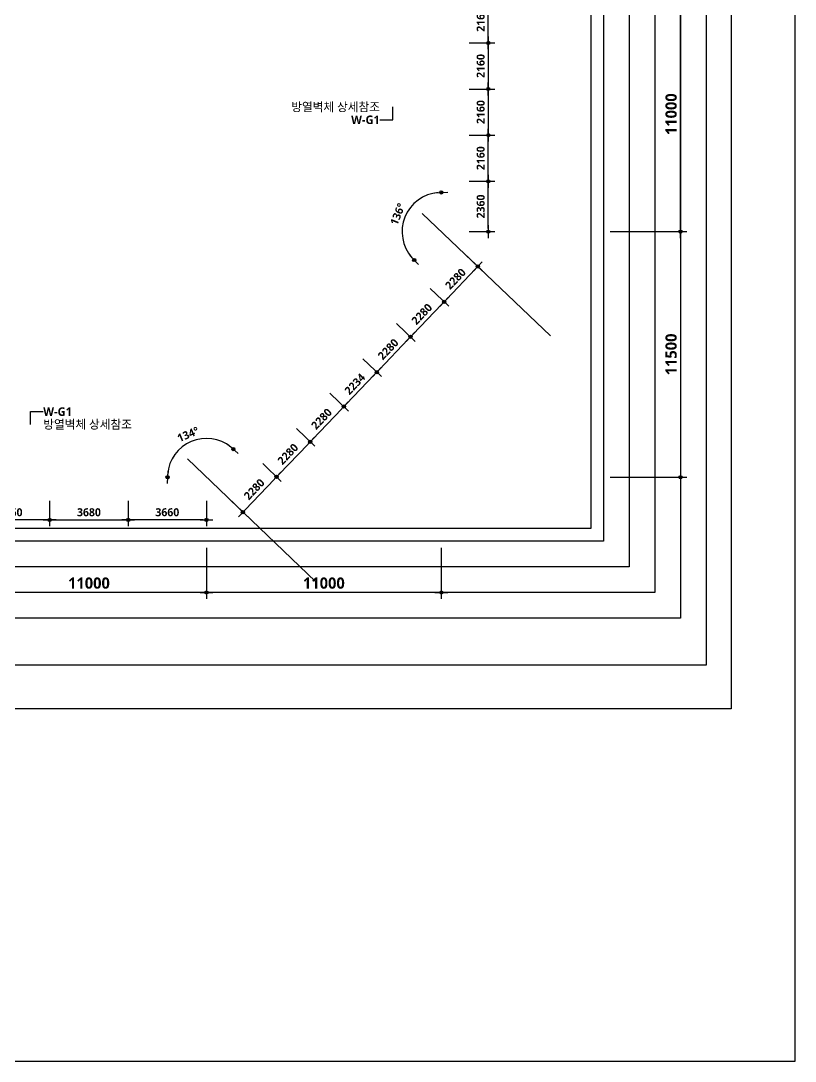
# Model space of a CAD drawing. Header units: millimetres. Extents: x -63924 to 190228206, y 0 to 456875599.
# Drawn here: x 141939 to 178200, y 0 to 48725 of the extents above; entities that cross this region are included whole.
import ezdxf
from ezdxf.enums import TextEntityAlignment as Align

# ---------------------------------------------------------------- set-up
doc = ezdxf.new("R2010")
doc.units = ezdxf.units.MM
doc.header["$LTSCALE"] = 150
doc.header["$MEASUREMENT"] = 0
doc.header["$PDSIZE"] = -10
doc.linetypes.add('CEN', pattern=[62, 60, -1, 0, -1])
doc.layers.get('0').update_dxf_attribs({"linetype": 'CONTINUOUS'})
doc.layers.get('Defpoints').update_dxf_attribs({"color": 153, "linetype": 'CONTINUOUS'})
for name, color, linetype in [('A-ANNO-DIM', 4, 'CONTINUOUS'), ('A-ANNO-LEAD', 4, 'CONTINUOUS'), ('A-ANNO-TEXT1', 7, 'CONTINUOUS'), ('A-CEN', 1, 'CEN'), ('A-ST-AXIS-DIM', 7, 'CONTINUOUS')]:
    doc.layers.add(name, color=color, linetype=linetype)
for name, color, linetype, plot in [('Defpoint', 161, 'CONTINUOUS', False), ('G(그리드1)', 185, 'CONTINUOUS', False), ('G(그리드2)', 235, 'CONTINUOUS', False)]:
    doc.layers.add(name, color=color, linetype=linetype, plot=plot)
doc.styles.add('2020음성 1차', font='')
doc.styles.add('SH_대대리576', font='')
doc.styles.get('2020음성 1차').set_extended_font_data('NanumGothic', bold=True)
doc.styles.get('SH_대대리576').set_extended_font_data('NanumGothic', bold=True)
doc.dimstyles.new('SHP 300', dxfattribs={"dimscale": 150, "dimtxt": 3.5, "dimasz": 1, "dimexe": 2, "dimexo": 2, "dimgap": 1, "dimtad": 1, "dimdec": 0, "dimzin": 0, "dimdsep": 46, "dimtxsty": 'SH_대대리576', "dimblk": 'DIMDOT', "dimcen": 0.09, "dimclrt": 3, "dimadec": 0, "dimazin": 1, "dimtfac": 1, "dimtdec": 0, "dimtix": 1, "dimtmove": 2, "dimatfit": 0, "dimldrblk": 'DIMDOT', "dimfxl": 1, "dimtolj": 1, "dimtzin": 0, "dimarcsym": 0})
doc.dimstyles.new('SHP300내부', dxfattribs={"dimscale": 150, "dimtxt": 2.5, "dimasz": 1, "dimexe": 2, "dimexo": 2, "dimgap": 1, "dimtad": 1, "dimdec": 0, "dimzin": 0, "dimdsep": 46, "dimtxsty": 'SH_대대리576', "dimblk": 'DIMDOT', "dimcen": 0.09, "dimclrd": 256, "dimclre": 256, "dimclrt": 3, "dimadec": 0, "dimazin": 1, "dimtfac": 1, "dimtdec": 0, "dimtix": 1, "dimtmove": 2, "dimatfit": 0, "dimldrblk": 'DIMDOT', "dimfxl": 1, "dimtolj": 1, "dimtzin": 0, "dimlwd": -1, "dimlwe": -1, "dimarcsym": 0})

# ---------------------------------------------------------------- blocks, each defined once
blk = doc.blocks.new('DIMDOT')
at = {"color": 0}
blk.add_line((-2, 0), (2, 0), dxfattribs=at)
for radius in [0.5, 0.25]:
    blk.add_circle((0, 0), radius, dxfattribs=at)
blk = doc.blocks.new('*D284')
at = {"layer": 'A-ANNO-DIM', "transparency": 16777216}
for p, q in [((146970, 26250), (146970, 25050)), ((150630, 26250), (150630, 25050)), ((150480, 25350), (147120, 25350))]:
    blk.add_line(p, q, dxfattribs=at)
at = {"layer": 'Defpoints', "color": 0, "transparency": 16777216}
for p in [(146970, 26550), (150630, 26550), (146970, 25350)]:
    blk.add_point(p, dxfattribs=at)
at = {"layer": 'A-ANNO-DIM', "linetype": 'ByBlock', "transparency": 16777216, "xscale": 150, "yscale": 150, "zscale": 150, "rotation": 180}
blk.add_blockref('DIMDOT', (146970, 25350), dxfattribs=at)
at = {"layer": 'A-ANNO-DIM', "linetype": 'ByBlock', "transparency": 16777216, "xscale": 150, "yscale": 150, "zscale": 150}
blk.add_blockref('DIMDOT', (150630, 25350), dxfattribs=at)
at = {"layer": 'A-ANNO-DIM', "color": 3, "transparency": 16777216, "insert": (148800, 25707), "char_height": 375, "attachment_point": 5, "style": 'SH_대대리576'}
blk.add_mtext('\\A1;3660', dxfattribs=at)
blk = doc.blocks.new('*D285')
at = {"layer": 'A-ANNO-DIM', "transparency": 16777216}
for p, q in [((143290, 26250), (143290, 25050)), ((146970, 26250), (146970, 25050)), ((143440, 25350), (146820, 25350))]:
    blk.add_line(p, q, dxfattribs=at)
at = {"layer": 'Defpoints', "color": 0, "transparency": 16777216}
for p in [(143290, 26550), (146970, 26550), (146970, 25350)]:
    blk.add_point(p, dxfattribs=at)
at = {"layer": 'A-ANNO-DIM', "linetype": 'ByBlock', "transparency": 16777216, "xscale": 150, "yscale": 150, "zscale": 150, "rotation": 180}
blk.add_blockref('DIMDOT', (143290, 25350), dxfattribs=at)
at = {"layer": 'A-ANNO-DIM', "linetype": 'ByBlock', "transparency": 16777216, "xscale": 150, "yscale": 150, "zscale": 150}
blk.add_blockref('DIMDOT', (146970, 25350), dxfattribs=at)
at = {"layer": 'A-ANNO-DIM', "color": 3, "transparency": 16777216, "insert": (145130, 25707), "char_height": 375, "attachment_point": 5, "style": 'SH_대대리576'}
blk.add_mtext('\\A1;3680', dxfattribs=at)
blk = doc.blocks.new('*D286')
at = {"layer": 'A-ANNO-DIM', "transparency": 16777216}
for p, q in [((139630, 26250), (139630, 25050)), ((143290, 26250), (143290, 25050)), ((143140, 25350), (139780, 25350))]:
    blk.add_line(p, q, dxfattribs=at)
at = {"layer": 'Defpoints', "color": 0, "transparency": 16777216}
for p in [(139630, 26550), (143290, 26550), (139630, 25350)]:
    blk.add_point(p, dxfattribs=at)
at = {"layer": 'A-ANNO-DIM', "linetype": 'ByBlock', "transparency": 16777216, "xscale": 150, "yscale": 150, "zscale": 150, "rotation": 180}
blk.add_blockref('DIMDOT', (139630, 25350), dxfattribs=at)
at = {"layer": 'A-ANNO-DIM', "linetype": 'ByBlock', "transparency": 16777216, "xscale": 150, "yscale": 150, "zscale": 150}
blk.add_blockref('DIMDOT', (143290, 25350), dxfattribs=at)
at = {"layer": 'A-ANNO-DIM', "color": 3, "transparency": 16777216, "insert": (141460, 25707), "char_height": 375, "attachment_point": 5, "style": 'SH_대대리576'}
blk.add_mtext('\\A1;3660', dxfattribs=at)
blk = doc.blocks.new('*D287')
at = {"layer": 'A-ANNO-DIM', "transparency": 16777216}
for p, q in [((162930, 41210), (164130, 41210)), ((163830, 39000), (163830, 41060)), ((162930, 38850), (164130, 38850))]:
    blk.add_line(p, q, dxfattribs=at)
at = {"layer": 'Defpoints', "color": 0, "transparency": 16777216}
for p in [(162630, 41210), (163830, 41210), (162630, 38850)]:
    blk.add_point(p, dxfattribs=at)
at = {"layer": 'A-ANNO-DIM', "linetype": 'ByBlock', "transparency": 16777216, "xscale": 150, "yscale": 150, "zscale": 150}
for p, rotation in [((163830, 41210), 90), ((163830, 38850), 270)]:
    blk.add_blockref('DIMDOT', p, dxfattribs=dict(at, rotation=rotation))
at = {"layer": 'A-ANNO-DIM', "color": 3, "transparency": 16777216, "insert": (163473, 40030), "char_height": 375, "attachment_point": 5, "rotation": 90, "style": 'SH_대대리576'}
blk.add_mtext('\\A1;2360', dxfattribs=at)
blk = doc.blocks.new('*D288')
at = {"layer": 'A-ANNO-DIM', "transparency": 16777216}
for p, q in [((162930, 45530), (164130, 45530)), ((163830, 45380), (163830, 43520)), ((162930, 43370), (164130, 43370))]:
    blk.add_line(p, q, dxfattribs=at)
at = {"layer": 'Defpoints', "color": 0, "transparency": 16777216}
for p in [(162630, 45530), (162630, 43370), (163830, 43370)]:
    blk.add_point(p, dxfattribs=at)
at = {"layer": 'A-ANNO-DIM', "linetype": 'ByBlock', "transparency": 16777216, "xscale": 150, "yscale": 150, "zscale": 150}
for p, rotation in [((163830, 45530), 90), ((163830, 43370), 270)]:
    blk.add_blockref('DIMDOT', p, dxfattribs=dict(at, rotation=rotation))
at = {"layer": 'A-ANNO-DIM', "color": 3, "transparency": 16777216, "insert": (163473, 44450), "char_height": 375, "attachment_point": 5, "rotation": 90, "style": 'SH_대대리576'}
blk.add_mtext('\\A1;2160', dxfattribs=at)
blk = doc.blocks.new('*D289')
at = {"layer": 'A-ANNO-DIM', "transparency": 16777216}
for p, q in [((162930, 49850), (164130, 49850)), ((163830, 47840), (163830, 49700)), ((162930, 47690), (164130, 47690))]:
    blk.add_line(p, q, dxfattribs=at)
at = {"layer": 'Defpoints', "color": 0, "transparency": 16777216}
for p in [(162630, 49850), (163830, 49850), (162630, 47690)]:
    blk.add_point(p, dxfattribs=at)
at = {"layer": 'A-ANNO-DIM', "linetype": 'ByBlock', "transparency": 16777216, "xscale": 150, "yscale": 150, "zscale": 150}
for p, rotation in [((163830, 49850), 90), ((163830, 47690), 270)]:
    blk.add_blockref('DIMDOT', p, dxfattribs=dict(at, rotation=rotation))
at = {"layer": 'A-ANNO-DIM', "color": 3, "transparency": 16777216, "insert": (163473, 48770), "char_height": 375, "attachment_point": 5, "rotation": 90, "style": 'SH_대대리576'}
blk.add_mtext('\\A1;2160', dxfattribs=at)
blk = doc.blocks.new('*D344')
at = {"layer": 'A-ST-AXIS-DIM', "color": 0, "lineweight": -2, "transparency": 16777216}
for p, q in [((139630, 24050), (139630, 21650)), ((150630, 24050), (150630, 21650)), ((150480, 21950), (139780, 21950))]:
    blk.add_line(p, q, dxfattribs=at)
at = {"layer": 'Defpoints', "color": 0, "transparency": 16777216}
for p in [(139630, 24350), (150630, 24350), (139630, 21950)]:
    blk.add_point(p, dxfattribs=at)
at = {"layer": 'A-ST-AXIS-DIM', "color": 0, "linetype": 'ByBlock', "lineweight": -2, "transparency": 16777216, "xscale": 150, "yscale": 150, "zscale": 150, "rotation": 180}
blk.add_blockref('DIMDOT', (139630, 21950), dxfattribs=at)
at = {"layer": 'A-ST-AXIS-DIM', "color": 0, "linetype": 'ByBlock', "lineweight": -2, "transparency": 16777216, "xscale": 150, "yscale": 150, "zscale": 150}
blk.add_blockref('DIMDOT', (150630, 21950), dxfattribs=at)
at = {"layer": 'A-ST-AXIS-DIM', "color": 3, "transparency": 16777216, "insert": (145130, 22388), "char_height": 525, "attachment_point": 5, "style": 'SH_대대리576'}
blk.add_mtext('\\A1;11000', dxfattribs=at)
blk = doc.blocks.new('*D345')
at = {"layer": 'A-ST-AXIS-DIM', "color": 0, "lineweight": -2, "transparency": 16777216}
for p, q in [((150630, 24050), (150630, 21650)), ((161630, 24050), (161630, 21650)), ((161480, 21950), (150780, 21950))]:
    blk.add_line(p, q, dxfattribs=at)
at = {"layer": 'Defpoints', "color": 0, "transparency": 16777216}
for p in [(150630, 24350), (161630, 24350), (150630, 21950)]:
    blk.add_point(p, dxfattribs=at)
at = {"layer": 'A-ST-AXIS-DIM', "color": 0, "linetype": 'ByBlock', "lineweight": -2, "transparency": 16777216, "xscale": 150, "yscale": 150, "zscale": 150, "rotation": 180}
blk.add_blockref('DIMDOT', (150630, 21950), dxfattribs=at)
at = {"layer": 'A-ST-AXIS-DIM', "color": 0, "linetype": 'ByBlock', "lineweight": -2, "transparency": 16777216, "xscale": 150, "yscale": 150, "zscale": 150}
blk.add_blockref('DIMDOT', (161630, 21950), dxfattribs=at)
at = {"layer": 'A-ST-AXIS-DIM', "color": 3, "transparency": 16777216, "insert": (156130, 22388), "char_height": 525, "attachment_point": 5, "style": 'SH_대대리576'}
blk.add_mtext('\\A1;11000', dxfattribs=at)
blk = doc.blocks.new('*D346')
at = {"layer": 'A-ANNO-DIM', "transparency": 16777216}
blk.add_arc((150630, 27350), 1820, 50.9975, 175.2755, dxfattribs=at)
at = {"layer": 'Defpoints', "color": 0, "transparency": 16777216}
for p in [(168630, 46168), (150603, 29169), (26630, 27350), (168630, 27350), (144057, 20479)]:
    blk.add_point(p, dxfattribs=at)
at = {"layer": 'A-ANNO-DIM', "linetype": 'ByBlock', "transparency": 16777216, "xscale": 150, "yscale": 150, "zscale": 150}
for p, rotation in [((151888, 28665), 318.6352696960233), ((148810, 27350), 267.6377603239947)]:
    blk.add_blockref('DIMDOT', p, dxfattribs=dict(at, rotation=rotation))
at = {"layer": 'A-ANNO-DIM', "color": 3, "transparency": 16777216, "insert": (149772, 29358), "char_height": 375, "attachment_point": 5, "rotation": 23.1365, "style": 'SH_대대리576'}
blk.add_mtext('\\A1;134%%d', dxfattribs=at)
blk = doc.blocks.new('*D347')
at = {"layer": 'A-ANNO-DIM', "transparency": 16777216}
blk.add_arc((161630, 38850), 1837, 94.6792, 221.5938, dxfattribs=at)
at = {"layer": 'Defpoints', "color": 0, "transparency": 16777216}
for p in [(161630, 83950), (168630, 46168), (160321, 40139), (144057, 20479), (161630, 20479)]:
    blk.add_point(p, dxfattribs=at)
at = {"layer": 'A-ANNO-DIM', "linetype": 'ByBlock', "transparency": 16777216, "xscale": 150, "yscale": 150, "zscale": 150}
for p, rotation in [((161630, 40687), 2.33959535530861), ((160360, 37522), 313.9334346647093)]:
    blk.add_blockref('DIMDOT', p, dxfattribs=dict(at, rotation=rotation))
at = {"layer": 'A-ANNO-DIM', "color": 3, "transparency": 16777216, "insert": (159587, 39670), "char_height": 375, "attachment_point": 5, "rotation": 68.1365, "style": 'SH_대대리576'}
blk.add_mtext('\\A1;136%%d', dxfattribs=at)
blk = doc.blocks.new('*D447')
at = {"layer": 'A-ST-AXIS-DIM', "color": 0, "lineweight": -2, "transparency": 16777216}
for p, q in [((169530, 38850), (173130, 38850)), ((172830, 38700), (172830, 27500)), ((169530, 27350), (173130, 27350))]:
    blk.add_line(p, q, dxfattribs=at)
at = {"layer": 'Defpoints', "color": 0, "transparency": 16777216}
for p in [(169230, 38850), (169230, 27350), (172830, 27350)]:
    blk.add_point(p, dxfattribs=at)
at = {"layer": 'A-ST-AXIS-DIM', "color": 0, "linetype": 'ByBlock', "lineweight": -2, "transparency": 16777216, "xscale": 150, "yscale": 150, "zscale": 150}
for p, rotation in [((172830, 38850), 90), ((172830, 27350), 270)]:
    blk.add_blockref('DIMDOT', p, dxfattribs=dict(at, rotation=rotation))
at = {"layer": 'A-ST-AXIS-DIM', "color": 3, "transparency": 16777216, "insert": (172391, 33100), "char_height": 525, "attachment_point": 5, "rotation": 90, "style": 'SH_대대리576'}
blk.add_mtext('\\A1;11500', dxfattribs=at)
blk = doc.blocks.new('*D448')
at = {"layer": 'A-ST-AXIS-DIM', "color": 0, "lineweight": -2, "transparency": 16777216}
for p, q in [((169530, 49850), (173130, 49850)), ((172830, 39000), (172830, 49700)), ((169530, 38850), (173130, 38850))]:
    blk.add_line(p, q, dxfattribs=at)
at = {"layer": 'Defpoints', "color": 0, "transparency": 16777216}
for p in [(169230, 49850), (172830, 49850), (169230, 38850)]:
    blk.add_point(p, dxfattribs=at)
at = {"layer": 'A-ST-AXIS-DIM', "color": 0, "linetype": 'ByBlock', "lineweight": -2, "transparency": 16777216, "xscale": 150, "yscale": 150, "zscale": 150}
for p, rotation in [((172830, 49850), 90), ((172830, 38850), 270)]:
    blk.add_blockref('DIMDOT', p, dxfattribs=dict(at, rotation=rotation))
at = {"layer": 'A-ST-AXIS-DIM', "color": 3, "transparency": 16777216, "insert": (172392, 44350), "char_height": 525, "attachment_point": 5, "rotation": 90, "style": 'SH_대대리576'}
blk.add_mtext('\\A1;11000', dxfattribs=at)
blk = doc.blocks.new('*D1728')
at = {"layer": 'A-ANNO-DIM', "transparency": 16777216}
for p, q in [((162930, 43370), (164130, 43370)), ((163830, 41360), (163830, 43220)), ((162930, 41210), (164130, 41210))]:
    blk.add_line(p, q, dxfattribs=at)
at = {"layer": 'Defpoints', "color": 0, "transparency": 16777216}
for p in [(162630, 43370), (163830, 43370), (162630, 41210)]:
    blk.add_point(p, dxfattribs=at)
at = {"layer": 'A-ANNO-DIM', "linetype": 'ByBlock', "transparency": 16777216, "xscale": 150, "yscale": 150, "zscale": 150}
for p, rotation in [((163830, 43370), 90), ((163830, 41210), 270)]:
    blk.add_blockref('DIMDOT', p, dxfattribs=dict(at, rotation=rotation))
at = {"layer": 'A-ANNO-DIM', "color": 3, "transparency": 16777216, "insert": (163473, 42290), "char_height": 375, "attachment_point": 5, "rotation": 90, "style": 'SH_대대리576'}
blk.add_mtext('\\A1;2160', dxfattribs=at)
blk = doc.blocks.new('*D1729')
at = {"layer": 'A-ANNO-DIM', "transparency": 16777216}
for p, q in [((162930, 47690), (164130, 47690)), ((163830, 47540), (163830, 45680)), ((162930, 45530), (164130, 45530))]:
    blk.add_line(p, q, dxfattribs=at)
at = {"layer": 'Defpoints', "color": 0, "transparency": 16777216}
for p in [(162630, 47690), (162630, 45530), (163830, 45530)]:
    blk.add_point(p, dxfattribs=at)
at = {"layer": 'A-ANNO-DIM', "linetype": 'ByBlock', "transparency": 16777216, "xscale": 150, "yscale": 150, "zscale": 150}
for p, rotation in [((163830, 47690), 90), ((163830, 45530), 270)]:
    blk.add_blockref('DIMDOT', p, dxfattribs=dict(at, rotation=rotation))
at = {"layer": 'A-ANNO-DIM', "color": 3, "transparency": 16777216, "insert": (163473, 46610), "char_height": 375, "attachment_point": 5, "rotation": 90, "style": 'SH_대대리576'}
blk.add_mtext('\\A1;2160', dxfattribs=at)
blk = doc.blocks.new('*D1730')
at = {"layer": 'A-ANNO-DIM', "transparency": 16777216}
for p, q in [((154841, 29632), (155708, 28803)), ((155388, 28902), (154019, 27471)), ((153265, 27985), (154132, 27155))]:
    blk.add_line(p, q, dxfattribs=at)
at = {"layer": 'Defpoints', "color": 0, "transparency": 16777216}
for p in [(154624, 29840), (153048, 28192), (153915, 27363)]:
    blk.add_point(p, dxfattribs=at)
at = {"layer": 'A-ANNO-DIM', "linetype": 'ByBlock', "transparency": 16777216, "xscale": 150, "yscale": 150, "zscale": 150}
for p, rotation in [((155491, 29010), 46.27303002001781), ((153915, 27363), 226.2730300200178)]:
    blk.add_blockref('DIMDOT', p, dxfattribs=dict(at, rotation=rotation))
at = {"layer": 'A-ANNO-DIM', "color": 3, "transparency": 16777216, "insert": (154445, 28433), "char_height": 375, "attachment_point": 5, "rotation": 46.273, "style": 'SH_대대리576'}
blk.add_mtext('\\A1;2280', dxfattribs=at)
blk = doc.blocks.new('*D1731')
at = {"layer": 'A-ANNO-DIM', "transparency": 16777216}
for p, q in [((156417, 31280), (157284, 30450)), ((156964, 30549), (155595, 29119)), ((154841, 29632), (155708, 28803))]:
    blk.add_line(p, q, dxfattribs=at)
at = {"layer": 'Defpoints', "color": 0, "transparency": 16777216}
for p in [(156200, 31487), (154624, 29840), (155491, 29010)]:
    blk.add_point(p, dxfattribs=at)
at = {"layer": 'A-ANNO-DIM', "linetype": 'ByBlock', "transparency": 16777216, "xscale": 150, "yscale": 150, "zscale": 150}
for p, rotation in [((157067, 30658), 46.27303002001785), ((155491, 29010), 226.2730300200178)]:
    blk.add_blockref('DIMDOT', p, dxfattribs=dict(at, rotation=rotation))
at = {"layer": 'A-ANNO-DIM', "color": 3, "transparency": 16777216, "insert": (156021, 30081), "char_height": 375, "attachment_point": 5, "rotation": 46.273, "style": 'SH_대대리576'}
blk.add_mtext('\\A1;2280', dxfattribs=at)
blk = doc.blocks.new('*D1732')
at = {"layer": 'A-ANNO-DIM', "transparency": 16777216}
for p, q in [((162689, 37837), (163556, 37008)), ((163236, 37106), (161867, 35676)), ((161113, 36189), (161980, 35360))]:
    blk.add_line(p, q, dxfattribs=at)
at = {"layer": 'Defpoints', "color": 0, "transparency": 16777216}
for p in [(162472, 38044), (160896, 36397), (161763, 35567)]:
    blk.add_point(p, dxfattribs=at)
at = {"layer": 'A-ANNO-DIM', "linetype": 'ByBlock', "transparency": 16777216, "xscale": 150, "yscale": 150, "zscale": 150}
for p, rotation in [((163339, 37215), 46.27303002001791), ((161763, 35567), 226.2730300200179)]:
    blk.add_blockref('DIMDOT', p, dxfattribs=dict(at, rotation=rotation))
at = {"layer": 'A-ANNO-DIM', "color": 3, "transparency": 16777216, "insert": (162294, 36638), "char_height": 375, "attachment_point": 5, "rotation": 46.273, "style": 'SH_대대리576'}
blk.add_mtext('\\A1;2280', dxfattribs=at)
blk = doc.blocks.new('*D1733')
at = {"layer": 'A-ANNO-DIM', "transparency": 16777216}
for p, q in [((153265, 27985), (154132, 27155)), ((153812, 27254), (152443, 25823)), ((151689, 26337), (152556, 25508))]:
    blk.add_line(p, q, dxfattribs=at)
at = {"layer": 'Defpoints', "color": 0, "transparency": 16777216}
for p in [(153048, 28192), (151472, 26544), (152339, 25715)]:
    blk.add_point(p, dxfattribs=at)
at = {"layer": 'A-ANNO-DIM', "linetype": 'ByBlock', "transparency": 16777216, "xscale": 150, "yscale": 150, "zscale": 150}
for p, rotation in [((153915, 27363), 46.27303002001785), ((152339, 25715), 226.2730300200178)]:
    blk.add_blockref('DIMDOT', p, dxfattribs=dict(at, rotation=rotation))
at = {"layer": 'A-ANNO-DIM', "color": 3, "transparency": 16777216, "insert": (152869, 26785), "char_height": 375, "attachment_point": 5, "rotation": 46.273, "style": 'SH_대대리576'}
blk.add_mtext('\\A1;2280', dxfattribs=at)
blk = doc.blocks.new('*D1734')
at = {"layer": 'A-ANNO-DIM', "transparency": 16777216}
for p, q in [((157961, 32894), (158828, 32065)), ((158508, 32164), (157171, 30766)), ((156417, 31280), (157284, 30450))]:
    blk.add_line(p, q, dxfattribs=at)
at = {"layer": 'Defpoints', "color": 0, "transparency": 16777216}
for p in [(157744, 33101), (156200, 31487), (157067, 30658)]:
    blk.add_point(p, dxfattribs=at)
at = {"layer": 'A-ANNO-DIM', "linetype": 'ByBlock', "transparency": 16777216, "xscale": 150, "yscale": 150, "zscale": 150}
for p, rotation in [((158611, 32272), 46.27303002001804), ((157067, 30658), 226.273030020018)]:
    blk.add_blockref('DIMDOT', p, dxfattribs=dict(at, rotation=rotation))
at = {"layer": 'A-ANNO-DIM', "color": 3, "transparency": 16777216, "insert": (157582, 31712), "char_height": 375, "attachment_point": 5, "rotation": 46.273, "style": 'SH_대대리576'}
blk.add_mtext('\\A1;2234', dxfattribs=at)
blk = doc.blocks.new('*D1735')
at = {"layer": 'A-ANNO-DIM', "transparency": 16777216}
for p, q in [((161113, 36189), (161980, 35360)), ((161660, 35459), (160291, 34028)), ((159537, 34542), (160404, 33712))]:
    blk.add_line(p, q, dxfattribs=at)
at = {"layer": 'Defpoints', "color": 0, "transparency": 16777216}
for p in [(160896, 36397), (159320, 34749), (160187, 33920)]:
    blk.add_point(p, dxfattribs=at)
at = {"layer": 'A-ANNO-DIM', "linetype": 'ByBlock', "transparency": 16777216, "xscale": 150, "yscale": 150, "zscale": 150}
for p, rotation in [((161763, 35567), 46.27303002001791), ((160187, 33920), 226.2730300200179)]:
    blk.add_blockref('DIMDOT', p, dxfattribs=dict(at, rotation=rotation))
at = {"layer": 'A-ANNO-DIM', "color": 3, "transparency": 16777216, "insert": (160718, 34990), "char_height": 375, "attachment_point": 5, "rotation": 46.273, "style": 'SH_대대리576'}
blk.add_mtext('\\A1;2280', dxfattribs=at)
blk = doc.blocks.new('*D1736')
at = {"layer": 'A-ANNO-DIM', "transparency": 16777216}
for p, q in [((159537, 34542), (160404, 33712)), ((160084, 33811), (158715, 32380)), ((157961, 32894), (158828, 32065))]:
    blk.add_line(p, q, dxfattribs=at)
at = {"layer": 'Defpoints', "color": 0, "transparency": 16777216}
for p in [(159320, 34749), (157744, 33101), (158611, 32272)]:
    blk.add_point(p, dxfattribs=at)
at = {"layer": 'A-ANNO-DIM', "linetype": 'ByBlock', "transparency": 16777216, "xscale": 150, "yscale": 150, "zscale": 150}
for p, rotation in [((160187, 33920), 46.27303002001791), ((158611, 32272), 226.2730300200179)]:
    blk.add_blockref('DIMDOT', p, dxfattribs=dict(at, rotation=rotation))
at = {"layer": 'A-ANNO-DIM', "color": 3, "transparency": 16777216, "insert": (159142, 33343), "char_height": 375, "attachment_point": 5, "rotation": 46.273, "style": 'SH_대대리576'}
blk.add_mtext('\\A1;2280', dxfattribs=at)

msp = doc.modelspace()

# ---------------------------------------------------------------- linework, layer by layer
at = {"layer": 'A-ANNO-LEAD'}
for points in [[(160554.7, 44690, 0, 83.3, 0), (160304.7, 44690, 0, 0, 0), (158754.7, 44690, 0, 0, 0)], [(142390, 28612.2, 0, 83.3, 0), (142390, 28862.2, 0, 0, 0), (142390, 29821.3, 0, 0, 0), (142990, 29821.3, 0, 0, 0)]]:
    msp.add_lwpolyline(points, format="xyseb", dxfattribs=at)
for points in [[(158754.7, 44090), (159354.7, 44090), (159354.7, 44690)], [(142390, 29821.3), (142390, 30421.3), (142990, 30421.3)]]:
    msp.add_lwpolyline(points, dxfattribs=at)
at = {"layer": 'A-CEN'}
for p, q in [((160737.9, 39703.3), (166735.9, 33966.1)), ((149737.9, 28203.3), (155735.9, 22466.1))]:
    msp.add_line(p, q, dxfattribs=at)
at = {"layer": 'Defpoint'}
for points in [[(89100, 0), (178200, 0), (178200, 126000), (89100, 126000)], [(92100, 123000), (175200, 123000), (175200, 16500), (92100, 16500)]]:
    msp.add_lwpolyline(points, close=True, dxfattribs=at)
at = {"layer": 'G(그리드1)'}
for points in [[(174030, 18550), (95830, 18550), (95830, 119950), (174030, 119950)], [(172830, 20750), (97030, 20750), (97030, 118750), (172830, 118750)], [(171630, 21950), (98230, 21950), (98230, 117550), (171630, 117550)], [(170430, 23150), (99430, 23150), (99430, 116350), (170430, 116350)], [(169230, 24350), (100630, 24350), (100630, 115150), (169230, 115150)]]:
    msp.add_lwpolyline(points, close=True, dxfattribs=at)
at = {"layer": 'G(그리드2)'}
msp.add_lwpolyline([(168630, 24950), (101230, 24950), (101230, 114550), (168630, 114550)], close=True, dxfattribs=at)

# ---------------------------------------------------------------- texts
at = {"layer": 'A-ANNO-TEXT1', "style": '2020음성 1차'}
for s, p in [('방열벽체 상세참조', (158754.7, 44690)), ('W-G1', (158754.7, 44090))]:
    msp.add_text(s, height=400, dxfattribs=at).set_placement(p, align=Align.MIDDLE_RIGHT)
for s, p in [('W-G1', (142990, 30421.3)), ('방열벽체 상세참조', (142990, 29821.3))]:
    msp.add_text(s, height=400, dxfattribs=at).set_placement(p, align=Align.MIDDLE_LEFT)

# ---------------------------------------------------------------- dimensions: what is measured, and where the dimension line sits
at = {"layer": 'A-ANNO-DIM'}
for base, line1, line2, picture, middle in [((160321.3, 40139.5), ((161630, 20478.6), (161630, 83950)), ((144057.3, 20478.6, 103000), (168630, 46168.2)), '*D347', (159587.5, 39669.6)), ((150603, 29169.4), ((144057.3, 20478.6), (168630, 46168.2)), ((26630, 27350, 103000), (168630, 27350)), '*D346', (149772.2, 29357.6))]:
    dim = msp.add_angular_dim_2l(base=base, line1=line1, line2=line2, dimstyle='SHP300내부', override={"dimtxsty": 'SH_대대리576', "dimldrblk": 'DIMDOT'}, dxfattribs=at)
    dim.commit()
    dim.dimension.update_dxf_attribs({"geometry": picture, "text_midpoint": middle})
for base, p1, p2, angle, picture, middle in [((163830, 49850), (162630, 47690), (162630, 49850), 90, '*D289', (163473.1, 48770)), ((163830, 45530), (162630, 47690), (162630, 45530), 270, '*D1729', (163473.1, 46610)), ((163830, 43370), (162630, 45530), (162630, 43370), 270, '*D288', (163473.1, 44450)), ((163830, 43370), (162630, 41210), (162630, 43370), 90, '*D1728', (163473.1, 42290)), ((163830, 41210), (162630, 38850), (162630, 41210), 90, '*D287', (163473.1, 40030)), ((161763.5, 35567.3), (162472.3, 38044.3), (160896.3, 36396.7), 226.27303, '*D1732', (162293.5, 36637.8)), ((160187.5, 33919.6), (160896.3, 36396.7), (159320.3, 34749.1), 226.27303, '*D1735', (160717.5, 34990.2)), ((158611.5, 32272), (159320.3, 34749.1), (157744.3, 33101.5), 226.27303, '*D1736', (159141.5, 33342.5)), ((157067.4, 30657.8), (157744.3, 33101.5), (156200.2, 31487.2), 226.27303, '*D1734', (157581.5, 31711.6)), ((155491.4, 29010.1), (156200.2, 31487.2), (154624.2, 29839.6), 226.27303, '*D1731', (156021.5, 30080.7)), ((153915.4, 27362.5), (154624.2, 29839.6), (153048.3, 28192), 226.27303, '*D1730', (154445.5, 28433)), ((152339.4, 25714.9), (153048.3, 28192), (151472.3, 26544.3), 226.27303, '*D1733', (152869.5, 26785.4)), ((139630, 25350), (143290, 26550), (139630, 26550), 180, '*D286', (141460, 25706.9)), ((146970, 25350), (150630, 26550), (146970, 26550), 180, '*D284', (148800, 25706.9))]:
    dim = msp.add_linear_dim(base=base, p1=p1, p2=p2, angle=angle, dimstyle='SHP300내부', override={"dimtxsty": 'SH_대대리576', "dimldrblk": 'DIMDOT'}, dxfattribs=at)
    dim.commit()
    dim.dimension.update_dxf_attribs({"geometry": picture, "text_midpoint": middle})
dim = msp.add_linear_dim(base=(146970, 25350), p1=(143290, 26550), p2=(146970, 26550), dimstyle='SHP300내부', override={"dimtxsty": 'SH_대대리576', "dimldrblk": 'DIMDOT'}, dxfattribs=at)
dim.commit()
dim.dimension.update_dxf_attribs({"geometry": '*D285', "text_midpoint": (145130, 25706.9)})
at = {"layer": 'A-ST-AXIS-DIM'}
for base, p2, angle, picture, middle in [((172830, 49850), (169230, 49850), 270, '*D448', (172392.1, 44350)), ((172830, 27350), (169230, 27350), 90, '*D447', (172391.4, 33100))]:
    dim = msp.add_linear_dim(base=base, p1=(169230, 38850), p2=p2, angle=angle, dimstyle='SHP 300', override={"dimtxsty": 'SH_대대리576', "dimldrblk": 'DIMDOT'}, dxfattribs=at)
    dim.commit()
    dim.dimension.update_dxf_attribs({"geometry": picture, "text_midpoint": middle})
for base, p1, p2, picture, middle in [((139630, 21950), (150630, 24350), (139630, 24350), '*D344', (145130, 22387.9)), ((150630, 21950), (161630, 24350), (150630, 24350), '*D345', (156130, 22387.9))]:
    dim = msp.add_linear_dim(base=base, p1=p1, p2=p2, dimstyle='SHP 300', override={"dimtxsty": 'SH_대대리576', "dimldrblk": 'DIMDOT'}, dxfattribs=at)
    dim.commit()
    dim.dimension.update_dxf_attribs({"geometry": picture, "text_midpoint": middle})

doc.saveas('drawing.dxf')
